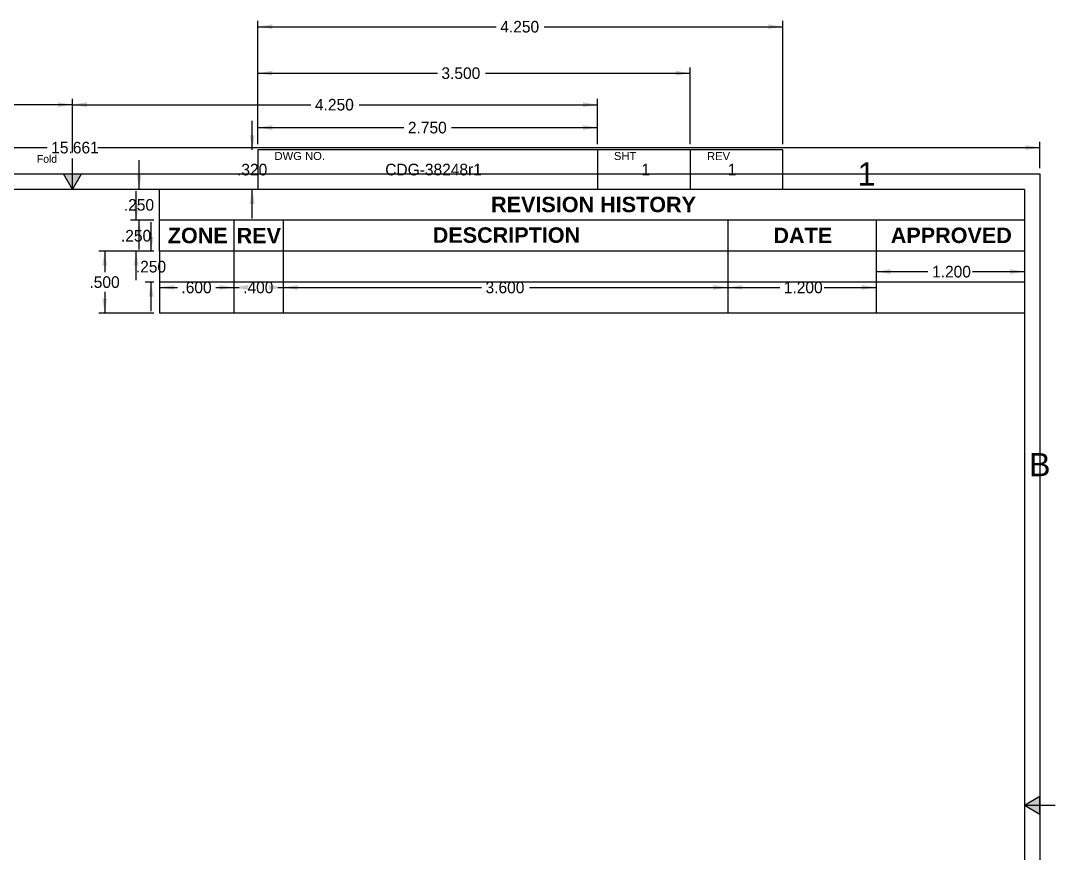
# Model space of a CAD drawing. Header units: inches. Extents: x -0.4 to 28, y -1.6 to 11.8.
# Drawn here: x 8.08 to 16.46, y 5.11 to 11.85 of the extents above; entities that cross this region are included whole.
import ezdxf
from ezdxf.enums import TextEntityAlignment as Align
from ezdxf.lldxf.tags import DXFTag

# ---------------------------------------------------------------- set-up
doc = ezdxf.new("R2010")
doc.units = ezdxf.units.IN
doc.header["$MEASUREMENT"] = 0
for name, color, linetype in [('Default', 7, 'Continuous'), ('Dimensions', 7, 'Continuous'), ('Margins', 7, 'Continuous')]:
    doc.layers.add(name, color=color, linetype=linetype)
doc.styles.add('SEACAD_Arial', font='arial.ttf')
doc.styles.add('SEACAD_ArialB', font='arialbd.ttf')
doc.styles.add('SEACAD_Solid_Edge_ANSI', font='seans.ttf')
tags = doc.linetypes.add('DOT2', pattern=[0.125, 0, -0.125]).pattern_tags.tags
tags[6:7] = [DXFTag(74, 4), DXFTag(75, 0), DXFTag(340, '0'), DXFTag(46, 0.0), DXFTag(50, 0.0), DXFTag(44, 0.0), DXFTag(45, 0.0)]
tags[4:5] = [DXFTag(74, 4), DXFTag(75, 0), DXFTag(340, '0'), DXFTag(46, 0.0), DXFTag(50, 0.0), DXFTag(44, 0.0), DXFTag(45, 0.0)]
doc.dimstyles.new('ANSI', dxfattribs={"dimtxt": 0.094, "dimasz": 0.1175, "dimexe": 0.047, "dimexo": 0.047, "dimgap": 0.047, "dimtad": 0, "dimtih": 1, "dimtoh": 1, "dimdec": 3, "dimzin": 4, "dimdsep": 46, "dimtxsty": 'SEACAD_Solid_Edge_ANSI', "dimblk1": '_SE_FILLED', "dimblk2": '_SE_FILLED', "dimsah": 1, "dimcen": 0.047, "dimadec": 0, "dimazin": 0, "dimtfac": 1, "dimtdec": 3, "dimtofl": 0, "dimtmove": 0, "dimatfit": 3, "dimfxl": 0, "dimtolj": 1, "dimtzin": 4, "dimarcsym": 0})

# ---------------------------------------------------------------- blocks, each defined once
blk = doc.blocks.new('SEANNOT_GROUP15')
at = {"layer": 'Default', "color": 7, "linetype": 'Continuous', "style": 'SEACAD_Arial'}
blk.add_text('1', height=0.188, dxfattribs=at).set_placement((14.8542, 10.7003), align=Align.TOP_LEFT)
blk = doc.blocks.new('SEANNOT_GROUP19')
at = {"layer": 'Default', "color": 7, "linetype": 'Continuous', "style": 'SEACAD_Arial'}
blk.add_text('B', height=0.188, dxfattribs=at).set_placement((16.2417, 8.3491), align=Align.TOP_LEFT)
blk = doc.blocks.new('SEANNOT_GROUP21')
at = {"layer": 'Default', "color": 7, "linetype": 'Continuous', "style": 'SEACAD_Solid_Edge_ANSI'}
blk.add_text('CDG-38248r1', height=0.094, dxfattribs=at).set_placement((11.0318, 10.6886), align=Align.TOP_LEFT)
blk = doc.blocks.new('SEANNOT_GROUP22')
at = {"layer": 'Default', "color": 7, "linetype": 'Continuous', "style": 'SEACAD_Solid_Edge_ANSI'}
blk.add_text('1', height=0.094, dxfattribs=at).set_placement((13.1059, 10.6886), align=Align.TOP_LEFT)
blk = doc.blocks.new('SEANNOT_GROUP23')
at = {"layer": 'Default', "color": 7, "linetype": 'Continuous', "style": 'SEACAD_Solid_Edge_ANSI'}
blk.add_text('1', height=0.094, dxfattribs=at).set_placement((13.8047, 10.6886), align=Align.TOP_LEFT)
blk = doc.blocks.new('SEANNOT_GROUP24')
at = {"layer": 'Default', "color": 7, "linetype": 'Continuous', "style": 'SEACAD_Solid_Edge_ANSI'}
blk.add_text('Fold', height=0.0625, dxfattribs=at).set_placement((8.213, 10.7588), align=Align.TOP_LEFT)
blk = doc.blocks.new('DMBLK1')
at = {"layer": 'Margins', "linetype": 'Continuous'}
for points in [[(0.7868, 10.8389), (0.6693, 10.8193), (0.7868, 10.7998)], [(16.2132, 10.8389), (16.2132, 10.7998), (16.3307, 10.8193)]]:
    blk.add_hatch(color=7, dxfattribs=at).paths.add_polyline_path(points)
at = {"layer": 'Margins', "color": 7, "linetype": 'Continuous'}
for p, q in [((0.6693, 10.6533), (0.6693, 10.8663)), ((0.6693, 10.8193), (8.2955, 10.8193)), ((8.7045, 10.8193), (16.3307, 10.8193)), ((16.3307, 10.6533), (16.3307, 10.8663))]:
    blk.add_line(p, q, dxfattribs=at)
at = {"layer": 'Margins', "color": 7, "linetype": 'Continuous', "style": 'SEACAD_Solid_Edge_ANSI'}
blk.add_text('15.661', height=0.094, dxfattribs=at).set_placement((8.3284, 10.8663), align=Align.TOP_LEFT)
blk = doc.blocks.new('_SE_FILLED')
at = {"color": 0}
blk.add_line((0, 0), (-1, 0), dxfattribs=at)
blk.add_solid([(0, 0), (-1, -0.1665), (-1, 0.1665), (0, 0)], dxfattribs=at)
blk = doc.blocks.new('DMBLK29')
at = {"layer": 'Dimensions', "linetype": 'Continuous'}
for points in [[(9.3232, 9.6685), (9.3232, 9.7077), (9.2057, 9.6881)], [(9.6882, 9.6685), (9.8057, 9.6881), (9.6882, 9.7077)]]:
    blk.add_hatch(color=7, dxfattribs=at).paths.add_polyline_path(points)
at = {"layer": 'Dimensions', "color": 7, "linetype": 'Continuous'}
for p, q in [((9.2057, 9.9343), (9.2057, 9.6411)), ((9.8057, 9.9343), (9.8057, 9.6411)), ((9.2057, 9.6881), (9.3493, 9.6881)), ((9.6621, 9.6881), (9.8057, 9.6881))]:
    blk.add_line(p, q, dxfattribs=at)
at = {"layer": 'Dimensions', "color": 7, "linetype": 'Continuous', "style": 'SEACAD_Solid_Edge_ANSI'}
blk.add_text('.600', height=0.094, dxfattribs=at).set_placement((9.3822, 9.7351), align=Align.TOP_LEFT)
blk = doc.blocks.new('DMBLK30')
at = {"layer": 'Dimensions', "linetype": 'Continuous'}
for points in [[(9.9232, 9.6685), (9.9232, 9.7077), (9.8057, 9.6881)], [(10.0882, 9.6685), (10.2057, 9.6881), (10.0882, 9.7077)]]:
    blk.add_hatch(color=7, dxfattribs=at).paths.add_polyline_path(points)
at = {"layer": 'Dimensions', "color": 7, "linetype": 'Continuous'}
for p, q in [((10.2057, 10.0593), (10.2057, 9.6411)), ((9.8057, 9.9343), (9.8057, 9.6411)), ((9.8057, 9.6881), (9.8493, 9.6881)), ((10.1621, 9.6881), (10.2057, 9.6881))]:
    blk.add_line(p, q, dxfattribs=at)
at = {"layer": 'Dimensions', "color": 7, "linetype": 'Continuous', "style": 'SEACAD_Solid_Edge_ANSI'}
blk.add_text('.400', height=0.094, dxfattribs=at).set_placement((9.8822, 9.7351), align=Align.TOP_LEFT)
blk = doc.blocks.new('DMBLK31')
at = {"layer": 'Dimensions', "linetype": 'Continuous'}
for points in [[(10.3232, 9.6685), (10.3232, 9.7077), (10.2057, 9.6881)], [(13.6882, 9.6685), (13.8057, 9.6881), (13.6882, 9.7077)]]:
    blk.add_hatch(color=7, dxfattribs=at).paths.add_polyline_path(points)
at = {"layer": 'Dimensions', "color": 7, "linetype": 'Continuous'}
for p, q in [((10.2057, 10.0593), (10.2057, 9.6411)), ((13.8057, 10.0593), (13.8057, 9.6411)), ((10.2057, 9.6881), (11.811, 9.6881)), ((12.2004, 9.6881), (13.8057, 9.6881))]:
    blk.add_line(p, q, dxfattribs=at)
at = {"layer": 'Dimensions', "color": 7, "linetype": 'Continuous', "style": 'SEACAD_Solid_Edge_ANSI'}
blk.add_text('3.600', height=0.094, dxfattribs=at).set_placement((11.8439, 9.7351), align=Align.TOP_LEFT)
blk = doc.blocks.new('DMBLK32')
at = {"layer": 'Dimensions', "linetype": 'Continuous'}
for points in [[(13.9232, 9.6685), (13.9232, 9.7077), (13.8057, 9.6881)], [(14.8882, 9.6685), (15.0057, 9.6881), (14.8882, 9.7077)]]:
    blk.add_hatch(color=7, dxfattribs=at).paths.add_polyline_path(points)
at = {"layer": 'Dimensions', "color": 7, "linetype": 'Continuous'}
for p, q in [((13.8057, 10.0593), (13.8057, 9.6411)), ((15.0057, 10.0593), (15.0057, 9.6411)), ((13.8057, 9.6881), (14.2252, 9.6881)), ((14.5861, 9.6881), (15.0057, 9.6881))]:
    blk.add_line(p, q, dxfattribs=at)
at = {"layer": 'Dimensions', "color": 7, "linetype": 'Continuous', "style": 'SEACAD_Solid_Edge_ANSI'}
blk.add_text('1.200', height=0.094, dxfattribs=at).set_placement((14.2581, 9.7351), align=Align.TOP_LEFT)
blk = doc.blocks.new('DMBLK33')
at = {"layer": 'Dimensions', "linetype": 'Continuous'}
for points in [[(9.1175, 10.0988), (9.1371, 9.9813), (9.1567, 10.0988)], [(9.1175, 9.6138), (9.1567, 9.6138), (9.1371, 9.7313)]]:
    blk.add_hatch(color=7, dxfattribs=at).paths.add_polyline_path(points)
at = {"layer": 'Dimensions', "color": 7, "linetype": 'Continuous'}
for p, q in [((9.1371, 9.9813), (9.1371, 10.2163)), ((9.1587, 9.9813), (9.0901, 9.9813)), ((9.1587, 9.7313), (9.0901, 9.7313)), ((9.1371, 9.4963), (9.1371, 9.7313))]:
    blk.add_line(p, q, dxfattribs=at)
at = {"layer": 'Dimensions', "color": 7, "linetype": 'Continuous', "style": 'SEACAD_Solid_Edge_ANSI'}
blk.add_text('.250', height=0.094, dxfattribs=at).set_placement((9.0136, 9.9033), align=Align.TOP_LEFT)
blk = doc.blocks.new('DMBLK34')
at = {"layer": 'Dimensions', "linetype": 'Continuous'}
for points in [[(8.7415, 9.8638), (8.7807, 9.8638), (8.7611, 9.9813)], [(8.7415, 9.5988), (8.7611, 9.4813), (8.7807, 9.5988)]]:
    blk.add_hatch(color=7, dxfattribs=at).paths.add_polyline_path(points)
at = {"layer": 'Dimensions', "color": 7, "linetype": 'Continuous'}
for p, q in [((9.1587, 9.9813), (8.7141, 9.9813)), ((8.7611, 9.9813), (8.7611, 9.8112)), ((8.7611, 9.6514), (8.7611, 9.4813)), ((9.1587, 9.4813), (8.7141, 9.4813))]:
    blk.add_line(p, q, dxfattribs=at)
at = {"layer": 'Dimensions', "color": 7, "linetype": 'Continuous', "style": 'SEACAD_Solid_Edge_ANSI'}
blk.add_text('.500', height=0.094, dxfattribs=at).set_placement((8.6376, 9.7783), align=Align.TOP_LEFT)
blk = doc.blocks.new('DMBLK35')
at = {"layer": 'Dimensions', "linetype": 'Continuous'}
for points in [[(15.1232, 9.7964), (15.1232, 9.8356), (15.0057, 9.816)], [(16.0882, 9.7964), (16.2057, 9.816), (16.0882, 9.8356)]]:
    blk.add_hatch(color=7, dxfattribs=at).paths.add_polyline_path(points)
at = {"layer": 'Dimensions', "color": 7, "linetype": 'Continuous'}
for p, q in [((15.0057, 9.816), (15.4252, 9.816)), ((15.7861, 9.816), (16.2057, 9.816))]:
    blk.add_line(p, q, dxfattribs=at)
at = {"layer": 'Dimensions', "color": 7, "linetype": 'Continuous', "style": 'SEACAD_Solid_Edge_ANSI'}
blk.add_text('1.200', height=0.094, dxfattribs=at).set_placement((15.4581, 9.863), align=Align.TOP_LEFT)
blk = doc.blocks.new('DMBLK36')
at = {"layer": 'Dimensions', "linetype": 'Continuous'}
for points in [[(8.9967, 10.3488), (9.0163, 10.2313), (9.0359, 10.3488)], [(8.9967, 9.8638), (9.0359, 9.8638), (9.0163, 9.9813)]]:
    blk.add_hatch(color=7, dxfattribs=at).paths.add_polyline_path(points)
at = {"layer": 'Dimensions', "color": 7, "linetype": 'Continuous'}
for p, q in [((9.0163, 10.2313), (9.0163, 10.4663)), ((9.1587, 10.2313), (8.9693, 10.2313)), ((9.1587, 9.9813), (8.9693, 9.9813)), ((9.0163, 9.7463), (9.0163, 9.9813))]:
    blk.add_line(p, q, dxfattribs=at)
at = {"layer": 'Dimensions', "color": 7, "linetype": 'Continuous', "style": 'SEACAD_Solid_Edge_ANSI'}
blk.add_text('.250', height=0.094, dxfattribs=at).set_placement((8.8928, 10.1533), align=Align.TOP_LEFT)
blk = doc.blocks.new('DMBLK37')
at = {"layer": 'Dimensions', "linetype": 'Continuous'}
for points in [[(9.0202, 10.5988), (9.0398, 10.4813), (9.0593, 10.5988)], [(9.0202, 10.1138), (9.0593, 10.1138), (9.0398, 10.2313)]]:
    blk.add_hatch(color=7, dxfattribs=at).paths.add_polyline_path(points)
at = {"layer": 'Dimensions', "color": 7, "linetype": 'Continuous'}
for p, q in [((9.0398, 10.4813), (9.0398, 10.7163)), ((9.1587, 10.2313), (8.9928, 10.2313)), ((9.0398, 9.9963), (9.0398, 10.2313))]:
    blk.add_line(p, q, dxfattribs=at)
at = {"layer": 'Dimensions', "color": 7, "linetype": 'Continuous', "style": 'SEACAD_Solid_Edge_ANSI'}
blk.add_text('.250', height=0.094, dxfattribs=at).set_placement((8.9163, 10.4033), align=Align.TOP_LEFT)
blk = doc.blocks.new('DMBLK38')
at = {"layer": 'Dimensions', "linetype": 'Continuous'}
for points in [[(9.9363, 10.9188), (9.9559, 10.8013), (9.9755, 10.9188)], [(9.9363, 10.3638), (9.9755, 10.3638), (9.9559, 10.4813)]]:
    blk.add_hatch(color=7, dxfattribs=at).paths.add_polyline_path(points)
at = {"layer": 'Dimensions', "color": 7, "linetype": 'Continuous'}
for p, q in [((9.9559, 10.8013), (9.9559, 11.0363)), ((9.9559, 10.2463), (9.9559, 10.4813))]:
    blk.add_line(p, q, dxfattribs=at)
at = {"layer": 'Dimensions', "color": 7, "linetype": 'Continuous', "style": 'SEACAD_Solid_Edge_ANSI'}
blk.add_text('.320', height=0.094, dxfattribs=at).set_placement((9.8324, 10.6883), align=Align.TOP_LEFT)
blk = doc.blocks.new('DMBLK39')
at = {"layer": 'Dimensions', "linetype": 'Continuous'}
for points in [[(10.1175, 11.0009), (10, 10.9813), (10.1175, 10.9617)], [(12.6325, 11.0009), (12.6325, 10.9617), (12.75, 10.9813)]]:
    blk.add_hatch(color=7, dxfattribs=at).paths.add_polyline_path(points)
at = {"layer": 'Dimensions', "color": 7, "linetype": 'Continuous'}
for p, q in [((10, 10.8483), (10, 11.0283)), ((10, 10.9813), (11.1825, 10.9813)), ((11.5675, 10.9813), (12.75, 10.9813)), ((12.75, 10.8483), (12.75, 11.0283))]:
    blk.add_line(p, q, dxfattribs=at)
at = {"layer": 'Dimensions', "color": 7, "linetype": 'Continuous', "style": 'SEACAD_Solid_Edge_ANSI'}
blk.add_text('2.750', height=0.094, dxfattribs=at).set_placement((11.2154, 11.0283), align=Align.TOP_LEFT)
blk = doc.blocks.new('DMBLK40')
at = {"layer": 'Dimensions', "linetype": 'Continuous'}
for points in [[(10.1175, 11.4409), (10, 11.4213), (10.1175, 11.4017)], [(13.3825, 11.4409), (13.3825, 11.4017), (13.5, 11.4213)]]:
    blk.add_hatch(color=7, dxfattribs=at).paths.add_polyline_path(points)
at = {"layer": 'Dimensions', "color": 7, "linetype": 'Continuous'}
for p, q in [((10, 10.8483), (10, 11.4683)), ((10, 11.4213), (11.4538, 11.4213)), ((11.8431, 11.4213), (13.5, 11.4213)), ((13.5, 10.8483), (13.5, 11.4683))]:
    blk.add_line(p, q, dxfattribs=at)
at = {"layer": 'Dimensions', "color": 7, "linetype": 'Continuous', "style": 'SEACAD_Solid_Edge_ANSI'}
blk.add_text('3.500', height=0.094, dxfattribs=at).set_placement((11.4867, 11.4683), align=Align.TOP_LEFT)
blk = doc.blocks.new('DMBLK41')
at = {"layer": 'Dimensions', "linetype": 'Continuous'}
for points in [[(10.1175, 11.8169), (10, 11.7973), (10.1175, 11.7777)], [(14.1325, 11.8169), (14.1325, 11.7777), (14.25, 11.7973)]]:
    blk.add_hatch(color=7, dxfattribs=at).paths.add_polyline_path(points)
at = {"layer": 'Dimensions', "color": 7, "linetype": 'Continuous'}
for p, q in [((10, 10.8483), (10, 11.8443)), ((14.25, 10.8483), (14.25, 11.8443)), ((10, 11.7973), (11.9303, 11.7973)), ((12.3197, 11.7973), (14.25, 11.7973))]:
    blk.add_line(p, q, dxfattribs=at)
at = {"layer": 'Dimensions', "color": 7, "linetype": 'Continuous', "style": 'SEACAD_Solid_Edge_ANSI'}
blk.add_text('4.250', height=0.094, dxfattribs=at).set_placement((11.9632, 11.8443), align=Align.TOP_LEFT)
blk = doc.blocks.new('DMBLK42')
at = {"layer": 'Dimensions', "linetype": 'Continuous'}
for points in [[(4.3675, 11.186), (4.25, 11.1665), (4.3675, 11.1469)], [(8.3825, 11.186), (8.3825, 11.1469), (8.5, 11.1665)]]:
    blk.add_hatch(color=7, dxfattribs=at).paths.add_polyline_path(points)
at = {"layer": 'Dimensions', "color": 7, "linetype": 'Continuous'}
for p, q in [((4.25, 10.6533), (4.25, 11.2135)), ((6.1803, 11.1665), (4.25, 11.1665)), ((8.5, 11.1665), (6.5697, 11.1665)), ((8.5, 10.7783), (8.5, 11.2135))]:
    blk.add_line(p, q, dxfattribs=at)
at = {"layer": 'Dimensions', "color": 7, "linetype": 'Continuous', "style": 'SEACAD_Solid_Edge_ANSI'}
blk.add_text('4.250', height=0.094, dxfattribs=at).set_placement((6.2132, 11.2135), align=Align.TOP_LEFT)
blk = doc.blocks.new('DMBLK43')
at = {"layer": 'Dimensions', "linetype": 'Continuous'}
for points in [[(8.6175, 11.186), (8.5, 11.1665), (8.6175, 11.1469)], [(12.6325, 11.186), (12.6325, 11.1469), (12.75, 11.1665)]]:
    blk.add_hatch(color=7, dxfattribs=at).paths.add_polyline_path(points)
at = {"layer": 'Dimensions', "color": 7, "linetype": 'Continuous'}
for p, q in [((8.5, 10.7783), (8.5, 11.2135)), ((8.5, 11.1665), (10.4303, 11.1665)), ((10.8197, 11.1665), (12.75, 11.1665)), ((12.75, 10.8483), (12.75, 11.2135))]:
    blk.add_line(p, q, dxfattribs=at)
at = {"layer": 'Dimensions', "color": 7, "linetype": 'Continuous', "style": 'SEACAD_Solid_Edge_ANSI'}
blk.add_text('4.250', height=0.094, dxfattribs=at).set_placement((10.4632, 11.2135), align=Align.TOP_LEFT)

msp = doc.modelspace()

# ---------------------------------------------------------------- hatches: boundary and pattern name
at = {"layer": 'Default', "linetype": 'Continuous'}
for points in [[(8.4278, 10.6063), (8.5, 10.4813), (8.5, 10.6063)], [(8.5, 10.6063), (8.5, 10.4813), (8.5722, 10.6063)], [(16.3307, 5.5722), (16.2057, 5.5), (16.3307, 5.5)], [(16.3307, 5.5), (16.2057, 5.5), (16.3307, 5.4278)]]:
    msp.add_hatch(color=7, dxfattribs=at).paths.add_polyline_path(points)

# ---------------------------------------------------------------- linework, layer by layer
at = {"layer": 'Default', "color": 7, "linetype": 'Continuous'}
for p, q in [((8.5, 10.4813), (8.5, 10.7313)), ((14.25, 10.8013), (10, 10.8013)), ((10, 10.8013), (10, 10.4813)), ((12.75, 10.8013), (12.75, 10.4813)), ((13.5, 10.8013), (13.5, 10.4813)), ((14.25, 10.4813), (14.25, 10.8013)), ((8.5, 10.4813), (8.4278, 10.6063)), ((8.4278, 10.6063), (8.5722, 10.6063)), ((8.5, 10.4813), (8.5722, 10.6063)), ((16.2057, 10.4813), (0.7943, 10.4813)), ((9.2057, 9.9813), (9.2057, 10.4813)), ((16.2057, 10.4813), (16.2057, 0.5187)), ((16.2057, 10.2313), (9.2057, 10.2313)), ((9.8057, 10.2313), (9.8057, 9.9813)), ((10.2057, 10.2313), (10.2057, 9.9813)), ((13.8057, 10.2313), (13.8057, 9.9813)), ((15.0057, 10.2313), (15.0057, 9.9813)), ((16.2057, 9.9813), (9.2057, 9.9813)), ((9.2057, 9.9813), (9.2057, 9.4813)), ((9.8057, 9.9813), (9.8057, 9.4813)), ((10.2057, 9.9813), (10.2057, 9.4813)), ((13.8057, 9.9813), (13.8057, 9.4813)), ((15.0057, 9.9813), (15.0057, 9.4813)), ((16.2057, 9.7313), (9.2057, 9.7313)), ((16.2057, 9.4813), (9.2057, 9.4813)), ((16.2057, 5.5), (16.3307, 5.5722)), ((16.3307, 5.4278), (16.3307, 5.5722)), ((16.2057, 5.5), (16.4557, 5.5)), ((16.2057, 5.5), (16.3307, 5.4278))]:
    msp.add_line(p, q, dxfattribs=at)
at = {"layer": 'Dimensions', "color": 7, "linetype": 'Continuous'}
msp.add_line((13.8057, 9.9813), (13.8057, 9.4813), dxfattribs=at)
at = {"layer": 'Margins', "color": 7, "linetype": 'DOT2'}
for p, q in [((0.6693, 10.6063), (16.3307, 10.6063)), ((16.3307, 10.6063), (16.3307, 0.3937))]:
    msp.add_line(p, q, dxfattribs=at)

# ---------------------------------------------------------------- block references
at = {"layer": 'Default'}
for name in ['SEANNOT_GROUP24', 'SEANNOT_GROUP21', 'SEANNOT_GROUP22', 'SEANNOT_GROUP23', 'SEANNOT_GROUP15', 'SEANNOT_GROUP19']:
    msp.add_blockref(name, (0, 0), dxfattribs=at)

# ---------------------------------------------------------------- texts
at = {"layer": 'Default', "color": 7, "linetype": 'Continuous'}
for s, height, style, p in [('DWG NO.', 0.065, 'SEACAD_Arial', (10.1358, 10.784)), ('SHT', 0.065, 'SEACAD_Arial', (12.8832, 10.784)), ('REV', 0.065, 'SEACAD_Arial', (13.6365, 10.783)), ('REVISION HISTORY', 0.125, 'SEACAD_ArialB', (11.8885, 10.4218)), ('ZONE', 0.125, 'SEACAD_ArialB', (9.2719, 10.1709)), ('REV', 0.125, 'SEACAD_ArialB', (9.8294, 10.17)), ('DESCRIPTION', 0.125, 'SEACAD_ArialB', (11.4165, 10.1742)), ('DATE', 0.125, 'SEACAD_ArialB', (14.1739, 10.1715)), ('APPROVED', 0.125, 'SEACAD_ArialB', (15.124, 10.1722))]:
    msp.add_text(s, height=height, dxfattribs=dict(at, style=style)).set_placement(p, align=Align.TOP_LEFT)

# ---------------------------------------------------------------- dimensions: what is measured, and where the dimension line sits
at = {"layer": 'Dimensions', "color": 7, "linetype": 'Continuous'}
for base, p1, p2, angle, picture, middle, dimtype in [((10, 11.7973), (10, 10.8013), (14.25, 10.8013), 0, 'DMBLK41', (12.125, 11.7973), 161), ((10, 11.4213), (10, 10.8013), (13.5, 10.8013), 0, 'DMBLK40', (11.6485, 11.4213), 161), ((9.9559, 10.8013), (16.2057, 10.4813), (10, 10.8013), 90, 'DMBLK38', (9.9559, 10.6413), 160), ((10, 10.9813), (10, 10.8013), (12.75, 10.8013), 0, 'DMBLK39', (11.375, 10.9813), 161), ((9.0398, 10.4813), (9.2057, 10.2313), (16.2057, 10.4813), 90, 'DMBLK37', (9.0398, 10.3563), 160), ((9.0163, 9.9813), (9.2057, 9.9813), (9.2057, 10.2313), 90, 'DMBLK36', (9.0163, 10.1063), 161), ((9.1371, 9.7313), (9.2057, 9.7313), (9.2057, 9.9813), 90, 'DMBLK33', (9.1371, 9.8563), 161), ((10.2057, 9.6881), (10.2057, 10.1063), (13.8057, 10.1063), 0, 'DMBLK31', (12.0057, 9.6881), 161), ((13.8057, 9.6881), (13.8057, 10.1063), (15.0057, 10.1063), 0, 'DMBLK32', (14.4057, 9.6881), 161), ((8.7611, 9.9813), (9.2057, 9.9813), (9.2057, 9.4813), 270, 'DMBLK34', (8.7611, 9.7313), 161), ((9.2057, 9.6881), (9.2057, 9.9813), (9.8057, 9.9813), 0, 'DMBLK29', (9.5057, 9.6881), 161)]:
    dim = msp.add_linear_dim(base=base, p1=p1, p2=p2, angle=angle, text='\\A1;<>', dimstyle='ANSI', dxfattribs=at)
    dim.commit()
    dim.dimension.update_dxf_attribs({"geometry": picture, "text_midpoint": middle, "dimtype": dimtype})
for base, p1, p2, picture, middle in [((4.25, 11.1665), (8.5, 10.7313), (4.25, 10.6063), 'DMBLK42', (6.375, 11.1665)), ((12.75, 11.1665), (8.5, 10.7313), (12.75, 10.8013), 'DMBLK43', (10.625, 11.1665)), ((16.2057, 9.816), (15.0057, 9.9813), (16.2057, 10.4813), 'DMBLK35', (15.6057, 9.816)), ((10.2057, 9.6881), (9.8057, 9.9813), (10.2057, 10.1063), 'DMBLK30', (10.0057, 9.6881))]:
    dim = msp.add_linear_dim(base=base, p1=p1, p2=p2, text='\\A1;<>', dimstyle='ANSI', dxfattribs=at)
    dim.commit()
    dim.dimension.update_dxf_attribs({"geometry": picture, "text_midpoint": middle, "dimtype": 160})
at = {"layer": 'Margins', "color": 7, "linetype": 'Continuous'}
dim = msp.add_linear_dim(base=(0.6693, 10.8193), p1=(0.6693, 10.6063), p2=(16.3307, 10.6063), angle=0, text='\\A1;<>', dimstyle='ANSI', dxfattribs=at)
dim.commit()
dim.dimension.update_dxf_attribs({"geometry": 'DMBLK1', "text_midpoint": (8.5, 10.8193), "dimtype": 161})

doc.saveas('drawing.dxf')
